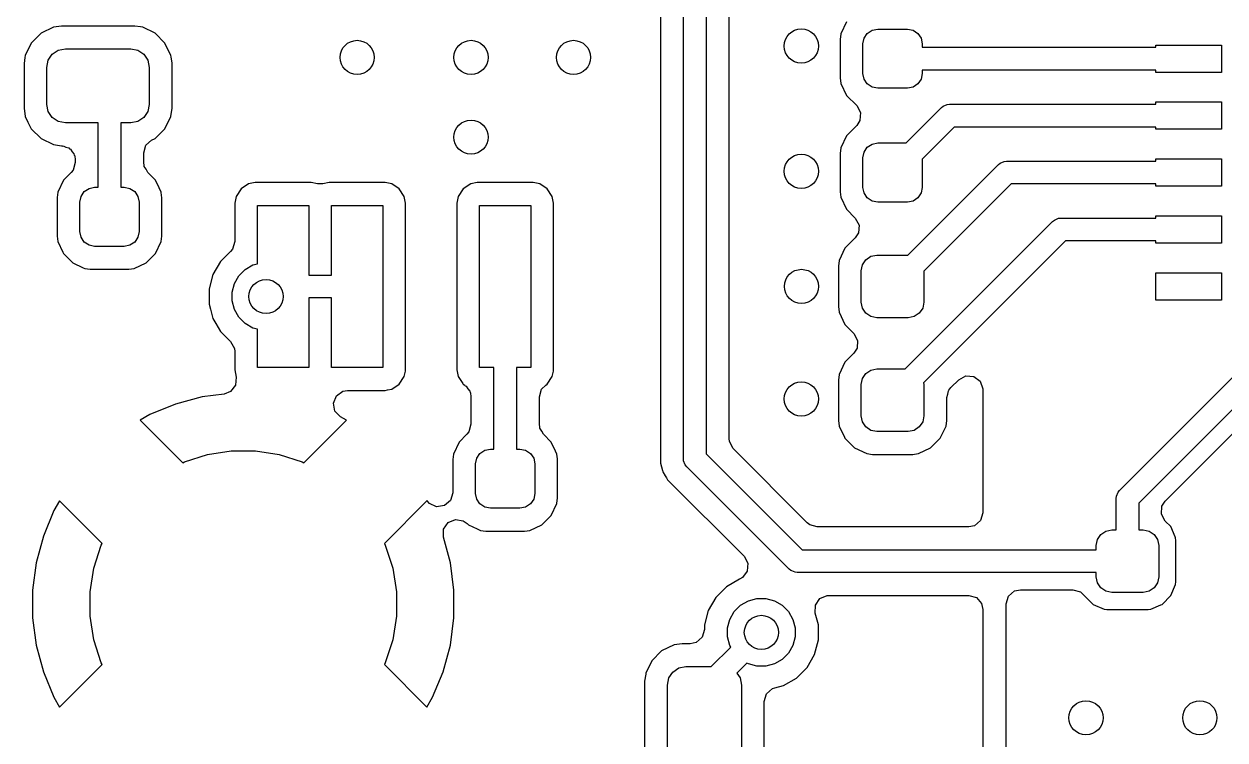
# Model space of a CAD drawing. Extents: x 2.65 to 6.49, y -4.64 to -1.62.
# Drawn here: x 5.0266 to 5.4418, y -3.0195 to -2.7719 of the extents above; entities that cross this region are included whole.
import ezdxf

# ---------------------------------------------------------------- set-up
doc = ezdxf.new("R2010")
doc.units = 0
doc.header["$MEASUREMENT"] = 0
doc.layers.add('BLACK', color=7, linetype='CONTINUOUS')

msp = doc.modelspace()

# ---------------------------------------------------------------- linework, layer by layer
at = {"layer": 'BLACK', "linetype": 'CONTINUOUS'}
for p, q in [((5.24663, -2.7238), (5.24663, -2.92376)), ((5.25453, -2.9222), (5.25453, -2.72535)), ((5.2624, -2.72699), (5.2624, -2.92057)), ((5.2703, -2.91528), (5.2703, -2.73228)), ((5.03671, -2.77302), (5.03243, -2.77512)), ((5.03949, -2.77262), (5.03671, -2.77302)), ((5.06484, -2.77262), (5.03949, -2.77262)), ((5.06686, -2.77291), (5.06484, -2.77262)), ((5.06484, -2.77262), (5.06484, -2.77262)), ((5.06762, -2.77302), (5.06686, -2.77291)), ((5.0719, -2.77512), (5.06762, -2.77302)), ((5.31091, -2.7712), (5.30897, -2.77536)), ((5.03243, -2.77512), (5.02905, -2.77849)), ((5.07528, -2.77849), (5.0719, -2.77512)), ((5.30897, -2.77536), (5.30872, -2.77725)), ((5.30872, -2.77725), (5.30872, -2.79054)), ((5.30897, -2.77536), (5.30897, -2.77536)), ((5.31661, -2.77878), (5.317, -2.77682)), ((5.317, -2.77682), (5.31811, -2.77516)), ((5.31811, -2.77516), (5.31977, -2.77405)), ((5.31977, -2.77405), (5.32173, -2.77366)), ((5.32173, -2.77366), (5.33197, -2.77366)), ((5.33197, -2.77366), (5.33393, -2.77405)), ((5.33393, -2.77405), (5.33559, -2.77516)), ((5.33559, -2.77516), (5.3367, -2.77682)), ((5.3367, -2.77682), (5.33709, -2.77878)), ((5.02905, -2.77849), (5.02696, -2.78278)), ((5.03632, -2.78239), (5.0384, -2.781)), ((5.0384, -2.781), (5.04085, -2.78051)), ((5.04085, -2.78051), (5.06348, -2.78051)), ((5.06348, -2.78051), (5.06593, -2.781)), ((5.06593, -2.781), (5.06801, -2.78239)), ((5.07737, -2.78278), (5.07528, -2.77849)), ((5.07528, -2.77849), (5.07528, -2.77849)), ((5.07528, -2.77849), (5.07528, -2.77849)), ((5.31661, -2.78902), (5.31661, -2.77878)), ((5.33709, -2.77878), (5.33709, -2.77996)), ((5.33709, -2.77996), (5.41789, -2.77996)), ((5.41789, -2.77996), (5.41789, -2.77917)), ((5.41789, -2.77917), (5.44053, -2.77917)), ((5.44053, -2.77917), (5.44053, -2.78862)), ((5.02685, -2.78354), (5.02656, -2.78555)), ((5.02656, -2.78555), (5.02656, -2.78555)), ((5.02656, -2.78555), (5.02656, -2.78555)), ((5.02656, -2.78555), (5.02656, -2.80106)), ((5.02696, -2.78278), (5.02685, -2.78354)), ((5.03445, -2.78691), (5.03494, -2.78446)), ((5.03494, -2.78446), (5.03632, -2.78239)), ((5.06801, -2.78239), (5.06939, -2.78446)), ((5.06939, -2.78446), (5.06988, -2.78691)), ((5.07743, -2.7832), (5.07737, -2.78278)), ((5.07776, -2.78547), (5.07743, -2.7832)), ((5.07778, -2.78555), (5.07776, -2.78547)), ((5.07778, -2.80106), (5.07778, -2.78555)), ((5.03445, -2.7997), (5.03445, -2.78691)), ((5.06988, -2.78691), (5.06988, -2.7997)), ((5.317, -2.79097), (5.31661, -2.78902)), ((5.33709, -2.78902), (5.3367, -2.79097)), ((5.41789, -2.78783), (5.33709, -2.78783)), ((5.33709, -2.78783), (5.33709, -2.78902)), ((5.41789, -2.78862), (5.41789, -2.78783)), ((5.44053, -2.78862), (5.41789, -2.78862)), ((5.30872, -2.79054), (5.30897, -2.79244)), ((5.30897, -2.79244), (5.30897, -2.79244)), ((5.30897, -2.79244), (5.31091, -2.79659)), ((5.31811, -2.79263), (5.317, -2.79097)), ((5.31977, -2.79374), (5.31811, -2.79263)), ((5.32173, -2.79413), (5.31977, -2.79374)), ((5.33197, -2.79413), (5.32173, -2.79413)), ((5.33393, -2.79374), (5.33197, -2.79413)), ((5.33559, -2.79263), (5.33393, -2.79374)), ((5.3367, -2.79097), (5.33559, -2.79263)), ((5.31091, -2.79659), (5.31445, -2.80013)), ((5.02656, -2.80106), (5.02696, -2.80384)), ((5.03494, -2.80215), (5.03445, -2.7997)), ((5.03632, -2.80423), (5.03494, -2.80215)), ((5.06939, -2.80215), (5.06801, -2.80423)), ((5.06988, -2.7997), (5.06939, -2.80215)), ((5.07737, -2.80384), (5.07778, -2.80106)), ((5.31445, -2.80013), (5.31576, -2.80254)), ((5.31576, -2.80254), (5.31557, -2.80529)), ((5.33152, -2.81303), (5.34375, -2.8008)), ((5.34375, -2.8008), (5.34435, -2.80031)), ((5.34435, -2.80031), (5.34577, -2.79972)), ((5.34577, -2.79972), (5.34654, -2.79965)), ((5.34654, -2.79965), (5.41789, -2.79965)), ((5.41789, -2.79965), (5.41789, -2.79886)), ((5.41789, -2.79886), (5.44053, -2.79886)), ((5.44053, -2.79886), (5.44053, -2.80831)), ((5.02696, -2.80384), (5.02696, -2.80384)), ((5.02696, -2.80384), (5.02696, -2.80384)), ((5.02696, -2.80384), (5.02792, -2.8058)), ((5.02792, -2.8058), (5.02905, -2.80812)), ((5.0384, -2.80562), (5.03632, -2.80423)), ((5.04085, -2.8061), (5.0384, -2.80562)), ((5.05217, -2.8061), (5.04085, -2.8061)), ((5.05217, -2.82835), (5.05217, -2.8061)), ((5.06348, -2.8061), (5.06004, -2.8061)), ((5.06004, -2.8061), (5.06004, -2.82835)), ((5.06593, -2.80562), (5.06348, -2.8061)), ((5.06801, -2.80423), (5.06593, -2.80562)), ((5.07528, -2.80812), (5.07737, -2.80384)), ((5.31557, -2.80529), (5.31445, -2.80703)), ((5.02905, -2.80812), (5.03243, -2.8115)), ((5.0719, -2.8115), (5.07528, -2.80812)), ((5.31091, -2.81057), (5.30897, -2.81473)), ((5.31445, -2.80703), (5.31091, -2.81057)), ((5.34817, -2.80752), (5.33709, -2.8186)), ((5.41789, -2.80752), (5.34817, -2.80752)), ((5.41789, -2.80831), (5.41789, -2.80752)), ((5.44053, -2.80831), (5.41789, -2.80831)), ((5.03243, -2.8115), (5.03671, -2.81359)), ((5.03671, -2.81359), (5.03671, -2.81359)), ((5.03671, -2.81359), (5.03671, -2.81359)), ((5.03671, -2.81359), (5.03949, -2.814)), ((5.03949, -2.814), (5.03949, -2.814)), ((5.03949, -2.814), (5.03949, -2.814)), ((5.03949, -2.814), (5.03967, -2.81401)), ((5.03967, -2.81401), (5.03966, -2.81408)), ((5.03966, -2.81408), (5.03973, -2.8141)), ((5.03973, -2.8141), (5.04008, -2.81405)), ((5.04008, -2.81405), (5.04103, -2.81448)), ((5.04103, -2.81448), (5.04203, -2.81477)), ((5.04203, -2.81477), (5.04226, -2.81504)), ((5.04226, -2.81504), (5.04259, -2.81519)), ((5.06793, -2.81648), (5.06871, -2.81385)), ((5.06871, -2.81385), (5.07067, -2.8121)), ((5.07067, -2.8121), (5.0719, -2.8115)), ((5.30897, -2.81473), (5.30872, -2.81663)), ((5.30897, -2.81473), (5.30897, -2.81473)), ((5.317, -2.81619), (5.31811, -2.81453)), ((5.31811, -2.81453), (5.31977, -2.81342)), ((5.31977, -2.81342), (5.32173, -2.81303)), ((5.32173, -2.81303), (5.33152, -2.81303)), ((5.04259, -2.81519), (5.04315, -2.81606)), ((5.04315, -2.81606), (5.04383, -2.81685)), ((5.04383, -2.81685), (5.04392, -2.81726)), ((5.04392, -2.81726), (5.04407, -2.8175)), ((5.04407, -2.8175), (5.04427, -2.81888)), ((5.04427, -2.81888), (5.04427, -2.81975)), ((5.06793, -2.81975), (5.06793, -2.81648)), ((5.30872, -2.81663), (5.30872, -2.82991)), ((5.31661, -2.81815), (5.317, -2.81619)), ((5.31661, -2.82839), (5.31661, -2.81815)), ((5.33709, -2.8186), (5.33709, -2.82839)), ((5.41789, -2.81933), (5.41789, -2.81854)), ((5.41789, -2.81854), (5.44053, -2.81854)), ((5.44053, -2.81854), (5.44053, -2.82799)), ((5.04284, -2.82321), (5.04016, -2.82589)), ((5.0435, -2.82239), (5.04284, -2.82321)), ((5.04427, -2.81975), (5.0435, -2.82239)), ((5.06804, -2.82079), (5.06793, -2.81975)), ((5.0681, -2.82088), (5.06804, -2.82079)), ((5.06813, -2.82113), (5.0681, -2.82088)), ((5.06878, -2.82215), (5.06813, -2.82113)), ((5.06936, -2.82321), (5.06878, -2.82215)), ((5.07204, -2.82589), (5.06936, -2.82321)), ((5.33211, -2.85181), (5.36344, -2.82048)), ((5.36344, -2.82048), (5.36403, -2.81999)), ((5.36403, -2.81999), (5.36545, -2.81941)), ((5.36545, -2.81941), (5.36622, -2.81933)), ((5.36622, -2.81933), (5.41789, -2.81933)), ((5.04016, -2.82589), (5.03822, -2.83004)), ((5.07329, -2.82857), (5.07204, -2.82589)), ((5.1042, -2.82719), (5.10159, -2.82893)), ((5.10651, -2.82673), (5.1042, -2.82719)), ((5.1042, -2.82719), (5.1042, -2.82719)), ((5.12578, -2.82673), (5.10651, -2.82673)), ((5.10651, -2.82673), (5.10651, -2.82673)), ((5.12798, -2.82717), (5.12578, -2.82673)), ((5.12989, -2.82717), (5.12798, -2.82717)), ((5.1321, -2.82673), (5.12989, -2.82717)), ((5.15137, -2.82673), (5.1321, -2.82673)), ((5.15367, -2.82719), (5.15137, -2.82673)), ((5.15137, -2.82673), (5.15137, -2.82673)), ((5.15628, -2.82893), (5.15367, -2.82719)), ((5.15367, -2.82719), (5.15367, -2.82719)), ((5.18098, -2.82719), (5.17836, -2.82893)), ((5.18328, -2.82673), (5.18098, -2.82719)), ((5.18098, -2.82719), (5.18098, -2.82719)), ((5.20255, -2.82673), (5.18328, -2.82673)), ((5.18328, -2.82673), (5.18328, -2.82673)), ((5.20485, -2.82719), (5.20255, -2.82673)), ((5.20255, -2.82673), (5.20255, -2.82673)), ((5.20746, -2.82893), (5.20485, -2.82719)), ((5.20485, -2.82719), (5.20485, -2.82719)), ((5.36785, -2.8272), (5.33768, -2.85738)), ((5.41789, -2.8272), (5.36785, -2.8272)), ((5.41789, -2.82799), (5.41789, -2.8272)), ((5.03822, -2.83004), (5.03797, -2.83194)), ((5.03822, -2.83004), (5.03822, -2.83004)), ((5.04587, -2.83346), (5.04626, -2.83151)), ((5.04626, -2.83151), (5.04737, -2.82985)), ((5.04737, -2.82985), (5.04903, -2.82874)), ((5.04903, -2.82874), (5.05098, -2.82835)), ((5.05098, -2.82835), (5.05217, -2.82835)), ((5.06004, -2.82835), (5.06122, -2.82835)), ((5.06122, -2.82835), (5.06318, -2.82874)), ((5.06318, -2.82874), (5.06484, -2.82985)), ((5.06484, -2.82985), (5.06595, -2.83151)), ((5.06595, -2.83151), (5.06634, -2.83346)), ((5.07398, -2.83004), (5.07329, -2.82857)), ((5.07414, -2.83124), (5.07398, -2.83004)), ((5.07398, -2.83004), (5.07398, -2.83004)), ((5.07423, -2.83194), (5.07414, -2.83124)), ((5.09985, -2.83155), (5.09939, -2.83385)), ((5.10159, -2.82893), (5.09985, -2.83155)), ((5.09985, -2.83155), (5.09985, -2.83155)), ((5.15803, -2.83155), (5.15628, -2.82893)), ((5.15848, -2.83385), (5.15803, -2.83155)), ((5.15803, -2.83155), (5.15803, -2.83155)), ((5.17662, -2.83155), (5.17616, -2.83385)), ((5.17836, -2.82893), (5.17662, -2.83155)), ((5.17662, -2.83155), (5.17662, -2.83155)), ((5.20921, -2.83155), (5.20746, -2.82893)), ((5.20967, -2.83385), (5.20921, -2.83155)), ((5.20921, -2.83155), (5.20921, -2.83155)), ((5.30872, -2.82991), (5.30897, -2.83181)), ((5.317, -2.83034), (5.31661, -2.82839)), ((5.31811, -2.832), (5.317, -2.83034)), ((5.3367, -2.83034), (5.33559, -2.832)), ((5.33709, -2.82839), (5.3367, -2.83034)), ((5.44053, -2.82799), (5.41789, -2.82799)), ((5.03797, -2.83194), (5.03797, -2.84523)), ((5.04587, -2.8437), (5.04587, -2.83346)), ((5.06634, -2.83346), (5.06634, -2.8437)), ((5.07423, -2.84523), (5.07423, -2.83194)), ((5.09939, -2.83385), (5.09939, -2.8471)), ((5.10728, -2.85481), (5.10728, -2.83463)), ((5.10728, -2.83463), (5.125, -2.83463)), ((5.125, -2.83463), (5.125, -2.85874)), ((5.13287, -2.85874), (5.13287, -2.83463)), ((5.13287, -2.83463), (5.15059, -2.83463)), ((5.15059, -2.83463), (5.15059, -2.89073)), ((5.15846, -2.89073), (5.15846, -2.83463)), ((5.15846, -2.83463), (5.15848, -2.83463)), ((5.15848, -2.83463), (5.15848, -2.83385)), ((5.15848, -2.83385), (5.15848, -2.83385)), ((5.15848, -2.83385), (5.15848, -2.83385)), ((5.17616, -2.83385), (5.17616, -2.83463)), ((5.17616, -2.83463), (5.17618, -2.83463)), ((5.17618, -2.83463), (5.17618, -2.89073)), ((5.18406, -2.89073), (5.18406, -2.83463)), ((5.18406, -2.83463), (5.20177, -2.83463)), ((5.20177, -2.83463), (5.20177, -2.89073)), ((5.20967, -2.89151), (5.20967, -2.83385)), ((5.20967, -2.83385), (5.20967, -2.83385)), ((5.20967, -2.83385), (5.20967, -2.83385)), ((5.30897, -2.83181), (5.30897, -2.83181)), ((5.30897, -2.83181), (5.31091, -2.83596)), ((5.31977, -2.83311), (5.31811, -2.832)), ((5.32173, -2.8335), (5.31977, -2.83311)), ((5.33197, -2.8335), (5.32173, -2.8335)), ((5.33393, -2.83311), (5.33197, -2.8335)), ((5.33559, -2.832), (5.33393, -2.83311)), ((5.31091, -2.83596), (5.31394, -2.839)), ((5.31394, -2.839), (5.31526, -2.84141)), ((5.38218, -2.84017), (5.38277, -2.83968)), ((5.38277, -2.83968), (5.38326, -2.83948)), ((5.38326, -2.83948), (5.38419, -2.83909)), ((5.38419, -2.83909), (5.38496, -2.83902)), ((5.38496, -2.83902), (5.41789, -2.83902)), ((5.41789, -2.83902), (5.41789, -2.83823)), ((5.41789, -2.83823), (5.44053, -2.83823)), ((5.44053, -2.83823), (5.44053, -2.84768)), ((5.04626, -2.84566), (5.04587, -2.8437)), ((5.06634, -2.8437), (5.06595, -2.84566)), ((5.31506, -2.84415), (5.31394, -2.8459)), ((5.31526, -2.84141), (5.31506, -2.84415)), ((5.33116, -2.89118), (5.38218, -2.84017)), ((5.03797, -2.84523), (5.03822, -2.84712)), ((5.03822, -2.84712), (5.03822, -2.84712)), ((5.03822, -2.84712), (5.03995, -2.85082)), ((5.04737, -2.84732), (5.04626, -2.84566)), ((5.04903, -2.84843), (5.04737, -2.84732)), ((5.06484, -2.84732), (5.06318, -2.84843)), ((5.06595, -2.84566), (5.06484, -2.84732)), ((5.07204, -2.85128), (5.07398, -2.84712)), ((5.07398, -2.84712), (5.07423, -2.84523)), ((5.09939, -2.8471), (5.09861, -2.84974)), ((5.31394, -2.8459), (5.31037, -2.84947)), ((5.38659, -2.84689), (5.33755, -2.89594)), ((5.41789, -2.84689), (5.38659, -2.84689)), ((5.41789, -2.84768), (5.41789, -2.84689)), ((5.44053, -2.84768), (5.41789, -2.84768)), ((5.03995, -2.85082), (5.04016, -2.85128)), ((5.04016, -2.85128), (5.04341, -2.85452)), ((5.05098, -2.84882), (5.04903, -2.84843)), ((5.06122, -2.84882), (5.05098, -2.84882)), ((5.06318, -2.84843), (5.06122, -2.84882)), ((5.0688, -2.85452), (5.07204, -2.85128)), ((5.09796, -2.85055), (5.09447, -2.85404)), ((5.09861, -2.84974), (5.09796, -2.85055)), ((5.31037, -2.84947), (5.30839, -2.85373)), ((5.31761, -2.8534), (5.31937, -2.85222)), ((5.31937, -2.85222), (5.32144, -2.85181)), ((5.32144, -2.85181), (5.33211, -2.85181)), ((5.04341, -2.85452), (5.04697, -2.85619)), ((5.04697, -2.85619), (5.04756, -2.85646)), ((5.04756, -2.85646), (5.04756, -2.85646)), ((5.04756, -2.85646), (5.04946, -2.85671)), ((5.06275, -2.85671), (5.06464, -2.85646)), ((5.06464, -2.85646), (5.0688, -2.85452)), ((5.09447, -2.85404), (5.09187, -2.85854)), ((5.09447, -2.85404), (5.09447, -2.85404)), ((5.10305, -2.85677), (5.10572, -2.85523)), ((5.10572, -2.85523), (5.10728, -2.85481)), ((5.30839, -2.85373), (5.30813, -2.85566)), ((5.30813, -2.85566), (5.30813, -2.85567)), ((5.30813, -2.85567), (5.30813, -2.86961)), ((5.31602, -2.85722), (5.31644, -2.85515)), ((5.31644, -2.85515), (5.31761, -2.8534)), ((5.04946, -2.85671), (5.04946, -2.85671)), ((5.04946, -2.85671), (5.06275, -2.85671)), ((5.09187, -2.85854), (5.09069, -2.86296)), ((5.09932, -2.86162), (5.10087, -2.85895)), ((5.10087, -2.85895), (5.10305, -2.85677)), ((5.125, -2.85874), (5.13287, -2.85874)), ((5.31602, -2.86805), (5.31602, -2.85722)), ((5.33768, -2.85738), (5.33768, -2.86805)), ((5.41789, -2.86736), (5.41789, -2.85791)), ((5.41789, -2.85791), (5.44053, -2.85791)), ((5.44053, -2.85791), (5.44053, -2.86736)), ((5.09069, -2.86296), (5.09053, -2.86355)), ((5.09053, -2.86355), (5.09053, -2.86874)), ((5.09853, -2.8646), (5.09932, -2.86162)), ((5.09853, -2.86768), (5.09853, -2.8646)), ((5.09053, -2.86874), (5.09102, -2.87054)), ((5.09932, -2.87066), (5.09853, -2.86768)), ((5.13287, -2.86661), (5.125, -2.86661)), ((5.125, -2.86661), (5.125, -2.89073)), ((5.13287, -2.89073), (5.13287, -2.86661)), ((5.31644, -2.87012), (5.31602, -2.86805)), ((5.33768, -2.86805), (5.33727, -2.87012)), ((5.44053, -2.86736), (5.41789, -2.86736)), ((5.09102, -2.87054), (5.09187, -2.87375)), ((5.10087, -2.87333), (5.09932, -2.87066)), ((5.30813, -2.86961), (5.30839, -2.87155)), ((5.30839, -2.87155), (5.30839, -2.87155)), ((5.30839, -2.87155), (5.31037, -2.8758)), ((5.31761, -2.87188), (5.31644, -2.87012)), ((5.31937, -2.87305), (5.31761, -2.87188)), ((5.32144, -2.87346), (5.31937, -2.87305)), ((5.33434, -2.87305), (5.33226, -2.87346)), ((5.33609, -2.87188), (5.33434, -2.87305)), ((5.33727, -2.87012), (5.33609, -2.87188)), ((5.09187, -2.87375), (5.09289, -2.8755)), ((5.09289, -2.8755), (5.09447, -2.87824)), ((5.10305, -2.87551), (5.10087, -2.87333)), ((5.10572, -2.87705), (5.10305, -2.87551)), ((5.10728, -2.87747), (5.10572, -2.87705)), ((5.31037, -2.8758), (5.31344, -2.87887)), ((5.33226, -2.87346), (5.32144, -2.87346)), ((5.09447, -2.87824), (5.09447, -2.87824)), ((5.09447, -2.87824), (5.09796, -2.88173)), ((5.10728, -2.89073), (5.10728, -2.87747)), ((5.31344, -2.87887), (5.31476, -2.88129)), ((5.31476, -2.88129), (5.31456, -2.88403)), ((5.09796, -2.88173), (5.09928, -2.88415)), ((5.09928, -2.88415), (5.09939, -2.88518)), ((5.09939, -2.88518), (5.09939, -2.89151)), ((5.31456, -2.88403), (5.31344, -2.88577)), ((5.31037, -2.88884), (5.30839, -2.8931)), ((5.31344, -2.88577), (5.31037, -2.88884)), ((5.40529, -2.9332), (5.45059, -2.8879)), ((5.09939, -2.89151), (5.0999, -2.89406)), ((5.125, -2.89073), (5.10728, -2.89073)), ((5.15059, -2.89073), (5.13287, -2.89073)), ((5.15628, -2.89642), (5.15803, -2.89381)), ((5.15803, -2.89381), (5.15839, -2.892)), ((5.15803, -2.89381), (5.15803, -2.89381)), ((5.15803, -2.89381), (5.15803, -2.89381)), ((5.15839, -2.892), (5.15848, -2.89151)), ((5.15848, -2.89073), (5.15846, -2.89073)), ((5.15848, -2.89151), (5.15848, -2.89073)), ((5.17618, -2.89073), (5.17616, -2.89073)), ((5.17616, -2.89073), (5.17616, -2.89151)), ((5.17616, -2.89151), (5.17662, -2.89381)), ((5.17662, -2.89381), (5.17662, -2.89381)), ((5.17662, -2.89381), (5.17826, -2.89626)), ((5.18898, -2.89073), (5.18406, -2.89073)), ((5.18898, -2.9189), (5.18898, -2.89073)), ((5.20177, -2.89073), (5.19685, -2.89073)), ((5.19685, -2.89073), (5.19685, -2.9189)), ((5.20746, -2.89642), (5.20921, -2.89381)), ((5.20921, -2.89381), (5.20957, -2.892)), ((5.20921, -2.89381), (5.20921, -2.89381)), ((5.20921, -2.89381), (5.20921, -2.89381)), ((5.20957, -2.892), (5.20967, -2.89151)), ((5.30839, -2.8931), (5.30813, -2.89503)), ((5.31644, -2.89452), (5.31761, -2.89277)), ((5.31761, -2.89277), (5.31937, -2.89159)), ((5.31937, -2.89159), (5.32144, -2.89118)), ((5.32144, -2.89118), (5.33116, -2.89118)), ((5.34972, -2.89493), (5.35213, -2.89361)), ((5.35213, -2.89361), (5.35488, -2.89381)), ((5.35488, -2.89381), (5.35708, -2.89545)), ((5.09965, -2.8968), (5.09796, -2.89897)), ((5.0999, -2.89406), (5.09965, -2.8968)), ((5.15226, -2.89845), (5.15367, -2.89816)), ((5.15367, -2.89816), (5.15628, -2.89642)), ((5.15367, -2.89816), (5.15367, -2.89816)), ((5.15367, -2.89816), (5.15367, -2.89816)), ((5.17826, -2.89626), (5.17836, -2.89642)), ((5.17836, -2.89642), (5.17891, -2.89679)), ((5.17891, -2.89679), (5.17911, -2.89703)), ((5.17911, -2.89703), (5.1794, -2.89716)), ((5.1794, -2.89716), (5.17998, -2.89807)), ((5.17998, -2.89807), (5.18068, -2.8989)), ((5.20552, -2.89821), (5.20691, -2.89679)), ((5.20691, -2.89679), (5.20746, -2.89642)), ((5.30813, -2.89503), (5.30813, -2.89504)), ((5.30813, -2.89504), (5.30813, -2.90898)), ((5.31602, -2.89659), (5.31644, -2.89452)), ((5.31602, -2.90742), (5.31602, -2.89659)), ((5.33755, -2.89594), (5.33768, -2.89659)), ((5.33768, -2.89659), (5.33768, -2.90742)), ((5.34635, -2.89846), (5.347, -2.89764)), ((5.347, -2.89764), (5.34972, -2.89493)), ((5.35708, -2.89545), (5.35804, -2.89803)), ((5.35804, -2.89803), (5.35805, -2.89838)), ((5.08812, -2.90085), (5.0789, -2.90332)), ((5.09575, -2.89985), (5.08812, -2.90085)), ((5.09796, -2.89897), (5.09575, -2.89985)), ((5.13353, -2.90304), (5.13456, -2.90049)), ((5.13456, -2.90049), (5.1368, -2.89889)), ((5.1368, -2.89889), (5.13839, -2.89862)), ((5.13839, -2.89862), (5.15137, -2.89862)), ((5.15137, -2.89862), (5.15226, -2.89845)), ((5.15137, -2.89862), (5.15137, -2.89862)), ((5.18068, -2.8989), (5.18075, -2.89927)), ((5.18075, -2.89927), (5.18088, -2.89947)), ((5.18088, -2.89947), (5.18108, -2.90085)), ((5.18108, -2.90085), (5.18108, -2.9103)), ((5.20474, -2.90085), (5.20552, -2.89821)), ((5.20474, -2.9103), (5.20474, -2.90085)), ((5.34557, -2.9011), (5.34591, -2.89994)), ((5.34557, -2.90898), (5.34557, -2.9011)), ((5.34591, -2.89994), (5.34617, -2.89876)), ((5.34617, -2.89876), (5.34632, -2.89856)), ((5.34632, -2.89856), (5.34635, -2.89846)), ((5.35805, -2.89838), (5.35805, -2.94093)), ((5.45059, -2.89903), (5.41201, -2.93762)), ((5.0789, -2.90332), (5.07008, -2.90698)), ((5.13405, -2.90574), (5.13353, -2.90304)), ((5.13595, -2.90773), (5.13405, -2.90574)), ((5.07008, -2.90698), (5.06669, -2.90893)), ((5.06669, -2.90893), (5.08141, -2.92365)), ((5.07008, -2.90698), (5.07008, -2.90698)), ((5.12331, -2.92365), (5.13803, -2.90893)), ((5.13803, -2.90893), (5.13595, -2.90773)), ((5.13803, -2.90893), (5.13803, -2.90893)), ((5.18108, -2.9103), (5.18031, -2.91294)), ((5.20486, -2.91134), (5.20474, -2.9103)), ((5.30813, -2.90898), (5.30839, -2.91092)), ((5.31644, -2.90949), (5.31602, -2.90742)), ((5.31761, -2.91125), (5.31644, -2.90949)), ((5.33727, -2.90949), (5.33609, -2.91125)), ((5.33768, -2.90742), (5.33727, -2.90949)), ((5.34532, -2.91092), (5.34557, -2.90898)), ((5.4211, -2.9369), (5.45059, -2.90741)), ((5.17965, -2.91376), (5.17697, -2.91644)), ((5.18031, -2.91294), (5.17965, -2.91376)), ((5.20491, -2.91144), (5.20486, -2.91134)), ((5.20494, -2.91168), (5.20491, -2.91144)), ((5.2056, -2.9127), (5.20494, -2.91168)), ((5.20617, -2.91376), (5.2056, -2.9127)), ((5.20885, -2.91644), (5.20617, -2.91376)), ((5.30839, -2.91092), (5.30839, -2.91092)), ((5.30839, -2.91092), (5.31017, -2.91474)), ((5.31017, -2.91474), (5.31037, -2.91517)), ((5.31937, -2.91242), (5.31761, -2.91125)), ((5.32144, -2.91283), (5.31937, -2.91242)), ((5.33226, -2.91283), (5.32144, -2.91283)), ((5.33434, -2.91242), (5.33226, -2.91283)), ((5.33609, -2.91125), (5.33434, -2.91242)), ((5.34333, -2.91517), (5.34532, -2.91092)), ((5.17697, -2.91644), (5.17503, -2.9206)), ((5.18584, -2.91929), (5.1878, -2.9189)), ((5.1878, -2.9189), (5.18898, -2.9189)), ((5.19685, -2.9189), (5.19803, -2.9189)), ((5.19803, -2.9189), (5.19999, -2.91929)), ((5.21031, -2.91957), (5.20885, -2.91644)), ((5.27041, -2.91632), (5.2703, -2.91528)), ((5.27173, -2.91873), (5.27041, -2.91632)), ((5.29737, -2.94438), (5.27173, -2.91873)), ((5.31037, -2.91517), (5.31369, -2.91849)), ((5.31369, -2.91849), (5.31794, -2.92047)), ((5.33576, -2.92047), (5.34001, -2.91849)), ((5.34001, -2.91849), (5.34333, -2.91517)), ((5.08202, -2.92334), (5.08995, -2.92076)), ((5.08995, -2.92076), (5.09819, -2.91946)), ((5.09819, -2.91946), (5.10653, -2.91946)), ((5.10653, -2.91946), (5.11477, -2.92076)), ((5.11477, -2.92076), (5.1227, -2.92334)), ((5.17503, -2.9206), (5.17478, -2.92249)), ((5.17478, -2.92249), (5.17478, -2.93399)), ((5.17503, -2.9206), (5.17503, -2.9206)), ((5.18268, -2.92402), (5.18307, -2.92206)), ((5.18307, -2.92206), (5.18418, -2.9204)), ((5.18418, -2.9204), (5.18584, -2.91929)), ((5.19999, -2.91929), (5.20165, -2.9204)), ((5.20165, -2.9204), (5.20276, -2.92206)), ((5.20276, -2.92206), (5.20315, -2.92402)), ((5.21079, -2.9206), (5.21031, -2.91957)), ((5.21102, -2.9223), (5.21079, -2.9206)), ((5.21079, -2.9206), (5.21079, -2.9206)), ((5.21104, -2.92249), (5.21102, -2.9223)), ((5.21104, -2.93578), (5.21104, -2.92249)), ((5.2546, -2.92297), (5.25453, -2.9222)), ((5.25519, -2.92439), (5.2546, -2.92297)), ((5.2624, -2.92057), (5.29553, -2.9537)), ((5.31794, -2.92047), (5.31988, -2.92073)), ((5.31988, -2.92073), (5.33382, -2.92073)), ((5.33382, -2.92073), (5.33438, -2.92066)), ((5.33382, -2.92073), (5.33382, -2.92073)), ((5.33438, -2.92066), (5.33576, -2.92047)), ((5.08141, -2.92365), (5.08202, -2.92334)), ((5.1227, -2.92334), (5.12331, -2.92365)), ((5.18268, -2.93425), (5.18268, -2.92402)), ((5.20315, -2.92402), (5.20315, -2.93425)), ((5.24663, -2.92376), (5.2473, -2.92627)), ((5.2473, -2.92627), (5.24744, -2.92677)), ((5.24744, -2.92677), (5.24825, -2.92817)), ((5.25568, -2.92499), (5.25519, -2.92439)), ((5.29111, -2.96042), (5.25568, -2.92499)), ((5.24825, -2.92817), (5.24844, -2.9285)), ((5.24844, -2.9285), (5.24865, -2.92887)), ((5.24865, -2.92887), (5.249, -2.92947)), ((5.249, -2.92947), (5.249, -2.92947)), ((5.249, -2.92947), (5.27548, -2.95596)), ((5.17478, -2.93399), (5.17401, -2.93663)), ((5.18307, -2.93621), (5.18268, -2.93425)), ((5.20315, -2.93425), (5.20276, -2.93621)), ((5.40413, -2.93598), (5.40421, -2.93522)), ((5.40421, -2.93522), (5.4048, -2.9338)), ((5.4048, -2.9338), (5.40529, -2.9332)), ((5.03885, -2.93677), (5.0369, -2.94016)), ((5.05357, -2.95149), (5.03885, -2.93677)), ((5.16587, -2.93677), (5.15115, -2.95149)), ((5.16597, -2.93678), (5.16587, -2.93677)), ((5.1667, -2.93768), (5.16597, -2.93678)), ((5.16921, -2.93882), (5.1667, -2.93768)), ((5.17193, -2.93843), (5.16921, -2.93882)), ((5.17401, -2.93663), (5.17193, -2.93843)), ((5.18418, -2.93787), (5.18307, -2.93621)), ((5.18584, -2.93898), (5.18418, -2.93787)), ((5.1878, -2.93937), (5.18584, -2.93898)), ((5.19803, -2.93937), (5.1878, -2.93937)), ((5.19999, -2.93898), (5.19803, -2.93937)), ((5.20165, -2.93787), (5.19999, -2.93898)), ((5.20276, -2.93621), (5.20165, -2.93787)), ((5.20885, -2.94183), (5.21079, -2.93767)), ((5.21079, -2.93767), (5.21104, -2.93578)), ((5.40413, -2.94681), (5.40413, -2.93598)), ((5.41201, -2.93762), (5.41201, -2.94681)), ((5.41978, -2.94139), (5.41998, -2.93865)), ((5.41998, -2.93865), (5.4211, -2.9369)), ((5.0369, -2.94016), (5.03324, -2.94898)), ((5.0369, -2.94016), (5.0369, -2.94016)), ((5.17318, -2.94428), (5.1757, -2.9432)), ((5.1757, -2.9432), (5.17842, -2.94365)), ((5.17842, -2.94365), (5.17974, -2.94459)), ((5.20561, -2.94508), (5.20885, -2.94183)), ((5.35728, -2.94356), (5.3552, -2.94537)), ((5.35805, -2.94093), (5.35728, -2.94356)), ((5.4211, -2.94381), (5.41978, -2.94139)), ((5.423, -2.94571), (5.4211, -2.94381)), ((5.17157, -2.94931), (5.17163, -2.94656)), ((5.17163, -2.94656), (5.17318, -2.94428)), ((5.17974, -2.94459), (5.18022, -2.94508)), ((5.18022, -2.94508), (5.18327, -2.9465)), ((5.18327, -2.9465), (5.18438, -2.94701)), ((5.18438, -2.94701), (5.18438, -2.94701)), ((5.18438, -2.94701), (5.18627, -2.94726)), ((5.18627, -2.94726), (5.18627, -2.94726)), ((5.18627, -2.94726), (5.19956, -2.94726)), ((5.19956, -2.94726), (5.20145, -2.94701)), ((5.20145, -2.94701), (5.20561, -2.94508)), ((5.29818, -2.94503), (5.29737, -2.94438)), ((5.30082, -2.94581), (5.29818, -2.94503)), ((5.35317, -2.94581), (5.30082, -2.94581)), ((5.3552, -2.94537), (5.35317, -2.94581)), ((5.39883, -2.9484), (5.40059, -2.94722)), ((5.40059, -2.94722), (5.40266, -2.94681)), ((5.40266, -2.94681), (5.40413, -2.94681)), ((5.41201, -2.94681), (5.41348, -2.94681)), ((5.41348, -2.94681), (5.41556, -2.94722)), ((5.41556, -2.94722), (5.41731, -2.9484)), ((5.42458, -2.94928), (5.423, -2.94571)), ((5.423, -2.94571), (5.423, -2.94571)), ((5.423, -2.94571), (5.423, -2.94571)), ((5.03324, -2.94898), (5.03077, -2.9582)), ((5.05068, -2.96003), (5.05326, -2.9521)), ((5.05326, -2.9521), (5.05357, -2.95149)), ((5.15115, -2.95149), (5.15147, -2.9521)), ((5.15147, -2.9521), (5.15404, -2.96003)), ((5.17395, -2.9582), (5.17157, -2.94931)), ((5.39724, -2.95222), (5.39766, -2.95015)), ((5.39766, -2.95015), (5.39883, -2.9484)), ((5.41731, -2.9484), (5.41849, -2.95015)), ((5.41849, -2.95015), (5.4189, -2.95222)), ((5.42471, -2.94958), (5.42458, -2.94928)), ((5.42482, -2.95053), (5.42471, -2.94958)), ((5.42482, -2.96474), (5.42482, -2.95053)), ((5.27548, -2.95596), (5.2768, -2.95837)), ((5.29553, -2.9537), (5.39724, -2.9537)), ((5.39724, -2.9537), (5.39724, -2.95222)), ((5.4189, -2.95222), (5.4189, -2.96305)), ((5.03077, -2.9582), (5.02953, -2.96767)), ((5.04938, -2.96827), (5.05068, -2.96003)), ((5.15404, -2.96003), (5.15535, -2.96827)), ((5.1752, -2.96767), (5.17395, -2.9582)), ((5.2768, -2.95837), (5.27661, -2.96111)), ((5.29171, -2.96091), (5.29111, -2.96042)), ((5.27389, -2.96392), (5.2694, -2.96652)), ((5.2739, -2.96392), (5.27389, -2.96392)), ((5.27496, -2.96332), (5.2739, -2.96392)), ((5.27661, -2.96111), (5.27496, -2.96332)), ((5.29198, -2.96102), (5.29171, -2.96091)), ((5.29313, -2.9615), (5.29198, -2.96102)), ((5.2939, -2.96157), (5.29313, -2.9615)), ((5.39724, -2.96157), (5.2939, -2.96157)), ((5.39724, -2.96305), (5.39724, -2.96157)), ((5.39766, -2.96512), (5.39724, -2.96305)), ((5.4189, -2.96305), (5.41849, -2.96512)), ((5.02953, -2.96767), (5.02953, -2.96767)), ((5.02953, -2.96767), (5.02953, -2.97721)), ((5.04938, -2.97661), (5.04938, -2.96827)), ((5.15535, -2.96827), (5.15535, -2.97661)), ((5.1752, -2.97721), (5.1752, -2.96767)), ((5.1752, -2.96767), (5.1752, -2.96767)), ((5.2694, -2.96652), (5.26573, -2.97018)), ((5.2694, -2.96652), (5.2694, -2.96652)), ((5.36692, -2.96974), (5.369, -2.96794)), ((5.369, -2.96794), (5.37102, -2.9675)), ((5.37102, -2.9675), (5.38915, -2.9675)), ((5.38915, -2.9675), (5.39179, -2.96827)), ((5.39179, -2.96827), (5.39281, -2.96926)), ((5.39883, -2.96688), (5.39766, -2.96512)), ((5.40059, -2.96805), (5.39883, -2.96688)), ((5.40266, -2.96846), (5.40059, -2.96805)), ((5.41348, -2.96846), (5.40266, -2.96846)), ((5.41556, -2.96805), (5.41348, -2.96846)), ((5.41731, -2.96688), (5.41556, -2.96805)), ((5.41849, -2.96512), (5.41731, -2.96688)), ((5.423, -2.96957), (5.42471, -2.96569)), ((5.42471, -2.96569), (5.42482, -2.96474)), ((5.26573, -2.97018), (5.26313, -2.97468)), ((5.26573, -2.97018), (5.26573, -2.97018)), ((5.27213, -2.97509), (5.27431, -2.97291)), ((5.27431, -2.97291), (5.27698, -2.97137)), ((5.27698, -2.97137), (5.27995, -2.97057)), ((5.27995, -2.97057), (5.28304, -2.97057)), ((5.28304, -2.97057), (5.28602, -2.97137)), ((5.28602, -2.97137), (5.28869, -2.97291)), ((5.28869, -2.97291), (5.29087, -2.97509)), ((5.30011, -2.97561), (5.30017, -2.97286)), ((5.30017, -2.97286), (5.30172, -2.97059)), ((5.30172, -2.97059), (5.30424, -2.9695)), ((5.30424, -2.9695), (5.30482, -2.96947)), ((5.30482, -2.96947), (5.35317, -2.96947)), ((5.35317, -2.96947), (5.35581, -2.97024)), ((5.35581, -2.97024), (5.35761, -2.97232)), ((5.35761, -2.97232), (5.35805, -2.97435)), ((5.36614, -2.97238), (5.36692, -2.96974)), ((5.36614, -3.10598), (5.36614, -2.97238)), ((5.39281, -2.96926), (5.39282, -2.96925)), ((5.39282, -2.96925), (5.39314, -2.96957)), ((5.39314, -2.96957), (5.39614, -2.97257)), ((5.39614, -2.97257), (5.40002, -2.97428)), ((5.41613, -2.97428), (5.41957, -2.97276)), ((5.41957, -2.97276), (5.42, -2.97257)), ((5.42, -2.97257), (5.423, -2.96957)), ((5.42, -2.97257), (5.42, -2.97257)), ((5.42, -2.97257), (5.42, -2.97257)), ((5.05068, -2.98485), (5.04938, -2.97661)), ((5.15535, -2.97661), (5.15404, -2.98485)), ((5.26313, -2.97468), (5.26179, -2.97969)), ((5.27058, -2.97776), (5.27213, -2.97509)), ((5.29087, -2.97509), (5.29241, -2.97776)), ((5.3012, -2.97969), (5.30011, -2.97561)), ((5.35805, -2.97435), (5.35805, -3.10598)), ((5.40002, -2.97428), (5.40096, -2.97439)), ((5.40096, -2.97439), (5.41518, -2.97439)), ((5.41518, -2.97439), (5.41613, -2.97428)), ((5.02953, -2.97721), (5.02953, -2.97722)), ((5.02953, -2.97722), (5.03077, -2.98668)), ((5.17395, -2.98668), (5.1752, -2.97722)), ((5.1752, -2.97722), (5.1752, -2.97721)), ((5.26179, -2.97969), (5.26179, -2.98132)), ((5.26979, -2.98074), (5.27058, -2.97776)), ((5.26979, -2.98383), (5.26979, -2.98074)), ((5.29241, -2.97776), (5.29321, -2.98074)), ((5.29321, -2.98074), (5.29321, -2.98383)), ((5.3012, -2.98488), (5.3012, -2.97969)), ((5.05326, -2.99278), (5.05068, -2.98485)), ((5.15404, -2.98485), (5.15147, -2.99278)), ((5.26102, -2.98396), (5.25894, -2.98576)), ((5.26179, -2.98132), (5.26102, -2.98396)), ((5.27058, -2.9868), (5.26979, -2.98383)), ((5.29321, -2.98383), (5.29241, -2.9868)), ((5.29986, -2.98989), (5.3012, -2.98488)), ((5.03077, -2.98668), (5.03324, -2.9959)), ((5.17148, -2.9959), (5.17395, -2.98668)), ((5.24699, -2.9887), (5.24362, -2.99207)), ((5.25128, -2.98661), (5.24699, -2.9887)), ((5.25406, -2.9862), (5.25128, -2.98661)), ((5.25691, -2.9862), (5.25406, -2.9862)), ((5.25894, -2.98576), (5.25691, -2.9862)), ((5.26412, -2.99409), (5.27089, -2.98733)), ((5.27089, -2.98733), (5.27058, -2.9868)), ((5.29087, -2.98947), (5.28869, -2.99165)), ((5.29241, -2.9868), (5.29087, -2.98947)), ((5.03885, -3.00811), (5.05357, -2.99339)), ((5.05357, -2.99339), (5.05326, -2.99278)), ((5.15147, -2.99278), (5.15115, -2.99339)), ((5.15115, -2.99339), (5.16587, -3.00811)), ((5.24362, -2.99207), (5.24153, -2.99636)), ((5.27645, -2.99289), (5.27299, -2.99636)), ((5.27698, -2.9932), (5.27645, -2.99289)), ((5.27995, -2.99399), (5.27698, -2.9932)), ((5.28602, -2.9932), (5.28304, -2.99399)), ((5.28869, -2.99165), (5.28602, -2.9932)), ((5.29726, -2.99438), (5.29986, -2.98989)), ((5.03324, -2.9959), (5.0369, -3.00472)), ((5.16783, -3.00472), (5.17148, -2.9959)), ((5.24148, -2.99671), (5.24112, -2.99914)), ((5.24153, -2.99636), (5.24148, -2.99671)), ((5.2495, -2.99804), (5.25089, -2.99597)), ((5.25089, -2.99597), (5.25297, -2.99458)), ((5.25297, -2.99458), (5.25541, -2.99409)), ((5.25541, -2.99409), (5.26412, -2.99409)), ((5.27299, -2.99636), (5.27412, -2.99804)), ((5.28304, -2.99399), (5.27995, -2.99399)), ((5.2936, -2.99805), (5.29726, -2.99438)), ((5.24112, -2.99914), (5.24112, -2.99914)), ((5.24112, -2.99914), (5.24112, -2.99914)), ((5.24112, -2.99914), (5.24112, -3.02449)), ((5.24902, -3.00049), (5.2495, -2.99804)), ((5.24902, -3.02313), (5.24902, -3.00049)), ((5.27412, -2.99804), (5.27461, -3.00049)), ((5.27461, -3.00049), (5.27461, -3.02313)), ((5.28327, -3.00352), (5.28535, -3.00172)), ((5.28535, -3.00172), (5.28612, -3.00144)), ((5.28612, -3.00144), (5.2891, -3.00065)), ((5.2891, -3.00065), (5.2936, -2.99805)), ((5.0369, -3.00472), (5.0369, -3.00472)), ((5.0369, -3.00472), (5.03885, -3.00811)), ((5.16587, -3.00811), (5.16783, -3.00472)), ((5.16783, -3.00472), (5.16783, -3.00472)), ((5.2825, -3.00616), (5.28327, -3.00352)), ((5.2825, -3.02449), (5.2825, -3.00616))]:
    msp.add_line(p, q, dxfattribs=at)
at = {"layer": 'BLACK'}
for centre in [(5.14173, -2.78346), (5.1811, -2.78346), (5.21654, -2.78346), (5.29528, -2.77953), (5.1811, -2.81102), (5.29528, -2.82283), (5.11024, -2.86614), (5.29535, -2.86264), (5.29528, -2.90157), (5.2815, -2.98228), (5.3937, -3.01181), (5.43307, -3.01181)]:
    msp.add_circle(centre, 0.00591, dxfattribs=at)

doc.saveas('drawing.dxf')
